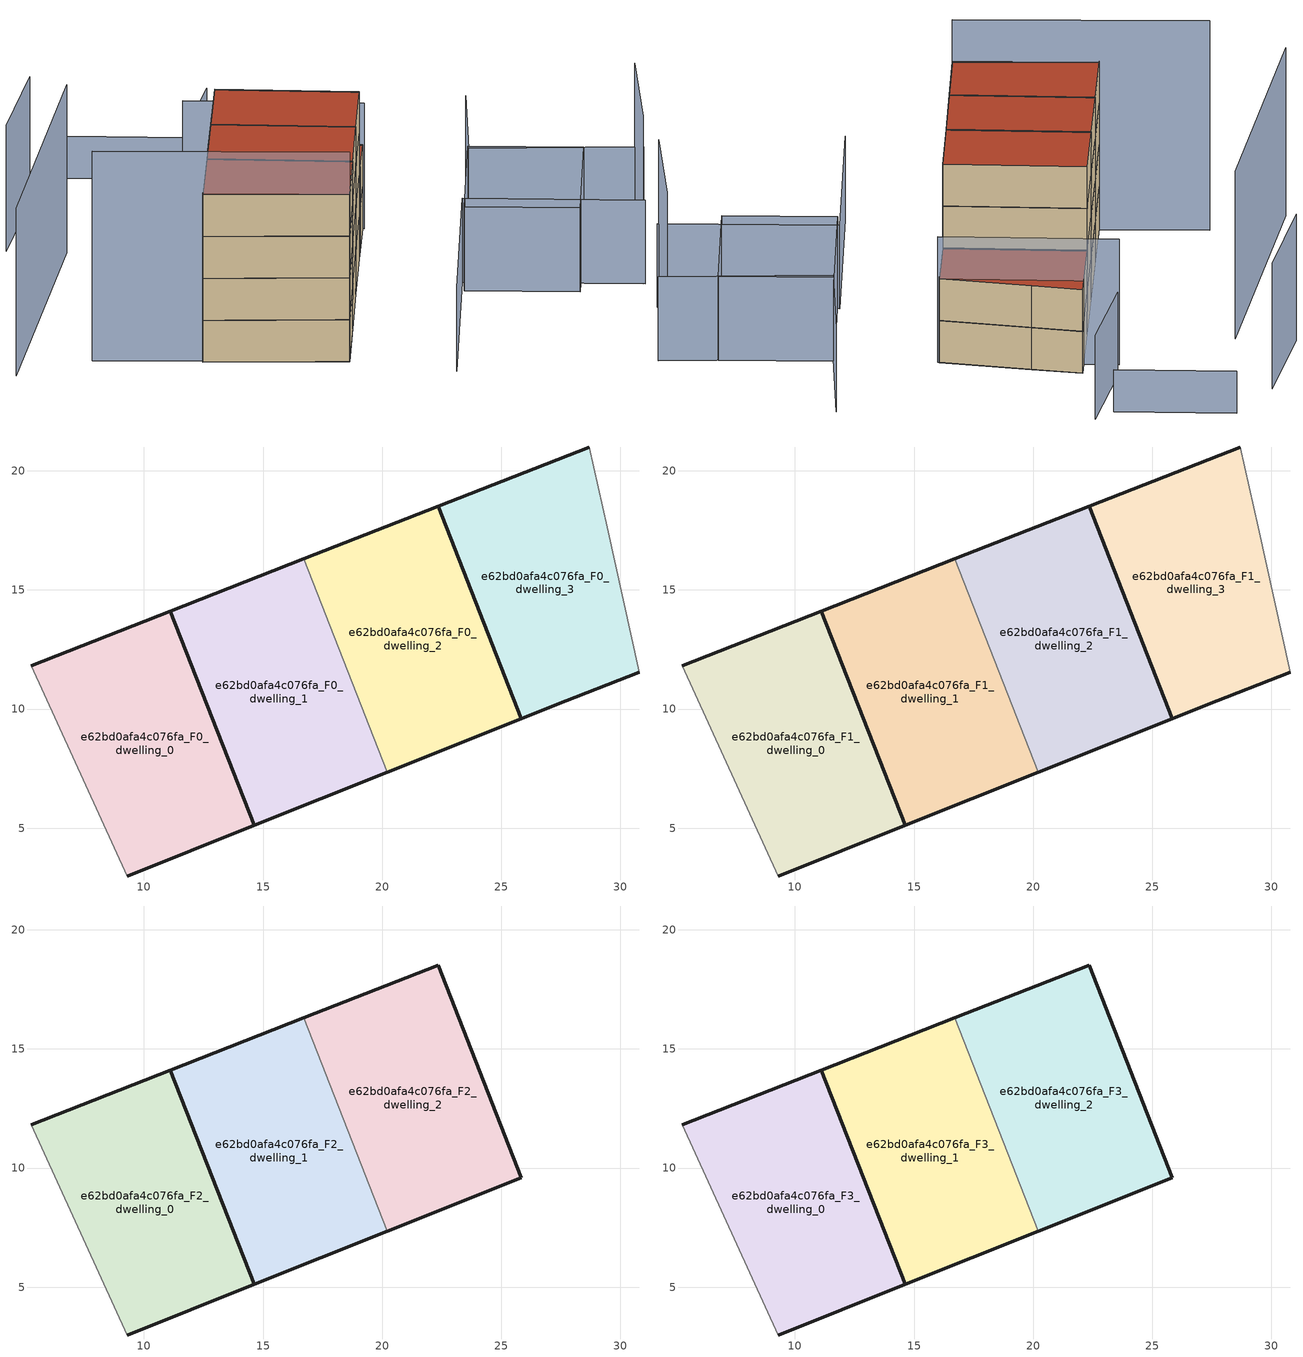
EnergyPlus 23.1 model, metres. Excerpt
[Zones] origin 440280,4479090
e62bd0afa4c076fa_F0_dwelling_0
 floor ground (EU_floor_Construction): 14.62,5.12 11.1,14.11 5.27,11.83 9.3,2.99 z0
 wall outside (EU_wall_Construction): 5.27,11.83 11.1,14.11 14.63,5.12 / 14.62,5.12 9.3,2.99 z0:3
 wall adiabatic (EU_wall_Construction): 9.3,2.99 5.27,11.83 z0:3
e62bd0afa4c076fa_F0_dwelling_1
 floor ground (EU_floor_Construction): 20.22,7.35 16.71,16.31 11.1,14.11 14.62,5.12 z0
 wall outside (EU_wall_Construction): 20.22,7.35 14.62,5.12 11.1,14.11 16.71,16.31 z0:3
 wall to e62bd0afa4c076fa_F0_dwelling_2 (EU_wall_Construction): 16.71,16.31 20.22,7.35 z0:3
e62bd0afa4c076fa_F0_dwelling_2
 floor ground (EU_floor_Construction): 25.84,9.6 22.35,18.52 16.71,16.31 20.22,7.35 z0
 wall outside (EU_wall_Construction): 16.71,16.31 22.35,18.52 25.84,9.6 20.22,7.35 z0:3
e62bd0afa4c076fa_F0_dwelling_3
 floor ground (EU_floor_Construction): 30.79,11.53 29.44,17.64 28.68,21 22.35,18.52 25.84,9.6 27.24,10.15 z0
 wall outside (EU_wall_Construction): 30.79,11.53 27.24,10.15 25.84,9.6 22.35,18.52 28.68,21 z0:3
 wall adiabatic (EU_wall_Construction): 28.68,21 29.44,17.64 30.79,11.53 z0:3
e62bd0afa4c076fa_F1_dwelling_0
 floor to e62bd0afa4c076fa_F0_dwelling_0 (EU_floor_Construction): 14.62,5.12 11.1,14.11 5.26,11.83 9.3,2.99 z3
 wall outside (EU_wall_Construction): 5.27,11.83 11.1,14.11 14.63,5.12 / 14.62,5.12 9.3,2.99 z3:6
 wall adiabatic (EU_wall_Construction): 9.3,2.99 5.27,11.83 z3:6
e62bd0afa4c076fa_F1_dwelling_1
 floor to e62bd0afa4c076fa_F0_dwelling_1 (EU_floor_Construction): 20.22,7.35 16.71,16.31 11.1,14.11 14.62,5.12 z3
 wall outside (EU_wall_Construction): 20.22,7.35 14.62,5.12 11.1,14.11 16.71,16.31 z3:6
 wall to e62bd0afa4c076fa_F1_dwelling_2 (EU_wall_Construction): 16.71,16.31 20.22,7.35 z3:6
e62bd0afa4c076fa_F1_dwelling_2
 floor to e62bd0afa4c076fa_F0_dwelling_2 (EU_floor_Construction): 25.84,9.6 22.35,18.52 16.71,16.31 20.22,7.35 z3
 wall outside (EU_wall_Construction): 16.71,16.31 22.35,18.52 25.84,9.6 20.22,7.35 z3:6
e62bd0afa4c076fa_F1_dwelling_3
 floor to e62bd0afa4c076fa_F0_dwelling_3 (EU_floor_Construction): 30.79,11.53 29.44,17.64 28.68,21 22.35,18.52 25.84,9.6 27.24,10.15 z3
 wall outside (EU_wall_Construction): 30.79,11.53 27.24,10.15 25.84,9.6 22.35,18.52 28.68,21 z3:6
 wall adiabatic (EU_wall_Construction): 28.68,21 29.44,17.64 30.79,11.53 z3:6
 roof outside (EU_roof_Construction): 28.68,21 29.44,17.64 30.79,11.53 27.24,10.15 25.84,9.6 22.35,18.52 z6
e62bd0afa4c076fa_F2_dwelling_0
 floor to e62bd0afa4c076fa_F1_dwelling_0 (EU_floor_Construction): 14.62,5.12 11.1,14.11 5.26,11.83 9.3,2.99 z6
 wall outside (EU_wall_Construction): 5.27,11.83 11.1,14.11 14.63,5.12 / 14.62,5.12 9.3,2.99 z6:9
 wall adiabatic (EU_wall_Construction): 9.3,2.99 5.27,11.83 z6:9
e62bd0afa4c076fa_F2_dwelling_1
 floor to e62bd0afa4c076fa_F1_dwelling_1 (EU_floor_Construction): 20.22,7.35 16.71,16.31 11.1,14.11 14.62,5.12 z6
 wall outside (EU_wall_Construction): 20.22,7.35 14.62,5.12 11.1,14.11 16.71,16.31 z6:9
 wall to e62bd0afa4c076fa_F2_dwelling_2 (EU_wall_Construction): 16.71,16.31 20.22,7.35 z6:9
e62bd0afa4c076fa_F2_dwelling_2
 floor to e62bd0afa4c076fa_F1_dwelling_2 (EU_floor_Construction): 25.84,9.6 22.35,18.52 16.71,16.31 20.22,7.35 z6
 wall outside (EU_wall_Construction): 16.71,16.31 22.35,18.52 25.84,9.6 20.22,7.35 z6:9
e62bd0afa4c076fa_F3_dwelling_0
 floor to e62bd0afa4c076fa_F2_dwelling_0 (EU_floor_Construction): 14.62,5.12 11.1,14.11 5.26,11.83 9.3,2.99 z9
 wall outside (EU_wall_Construction): 5.27,11.83 11.1,14.11 14.63,5.12 / 14.62,5.12 9.3,2.99 z9:12
 wall adiabatic (EU_wall_Construction): 9.3,2.99 5.27,11.83 z9:12
 roof outside (EU_roof_Construction): 11.1,14.11 14.62,5.12 9.3,2.99 5.27,11.83 z12
e62bd0afa4c076fa_F3_dwelling_1
 floor to e62bd0afa4c076fa_F2_dwelling_1 (EU_floor_Construction): 20.22,7.35 16.71,16.31 11.1,14.11 14.62,5.12 z9
 wall outside (EU_wall_Construction): 20.22,7.35 14.62,5.12 11.1,14.11 16.71,16.31 z9:12
 wall to e62bd0afa4c076fa_F3_dwelling_2 (EU_wall_Construction): 16.71,16.31 20.22,7.35 z9:12
 roof outside (EU_roof_Construction): 16.71,16.31 20.22,7.35 14.62,5.12 11.1,14.11 z12
e62bd0afa4c076fa_F3_dwelling_2
 floor to e62bd0afa4c076fa_F2_dwelling_2 (EU_floor_Construction): 25.84,9.6 22.35,18.52 16.71,16.31 20.22,7.35 z9
 wall outside (EU_wall_Construction): 16.71,16.31 22.35,18.52 25.84,9.6 20.22,7.35 z9:12
 roof outside (EU_roof_Construction): 22.35,18.52 25.84,9.6 20.22,7.35 16.71,16.31 z12
shading: 29.54,-9.33 37.74,-5.09 / 19.08,27.79 -1.84,22.2 z0:12; 10.65,-4.18 24.95,1.75 / 24.95,1.75 29.58,-9.42 / 38.02,-5.61 33.09,4.88 / 33.09,4.88 41.39,8.78 / 35.61,24.94 28.14,23.29 / 36.33,-2.02 26.64,-6.05 / 26.64,-6.05 23.69,1.06 / 23.69,1.06 33.38,5.08 / 33.38,5.08 36.33,-2.02 z0:6; 30.83,11.45 26.36,22.6 / 26.05,33.53 17.7,31.56 z0:9; 2.54,18.62 9.3,2.99 z0:15; 33.96,25.55 30.86,33.1 z0:3
[Building]
EU S2 Campaign: North Axis=0; Terrain=City; Solar Distribution=FullExterior
[Site:Location]
Madrid: Latitude=40.5; Longitude=-3.5; Time Zone=1; Elevation=609
[SizingPeriod:WeatherFileDays]
AnnualSizingPeriod: Begin Month=1; Begin Day of Month=1; End Month=12; End Day of Month=31; Day of Week for Start Day=Monday; Use Weather File Daylight Saving Period=No; Use Weather File Rain and Snow Indicators=No
[MATERIAL]
EU_InternalMass_Material: Roughness=MediumRough; Thickness=0.1; Conductivity=1; Density=1800; Specific Heat=900; Thermal Absorptance=0.9; Solar Absorptance=0.7; Visible Absorptance=0.7
[MATERIAL:NOMASS] Roughness=MediumRough; Thermal Absorptance=0.9; Solar Absorptance=0.7; Visible Absorptance=0.7
Name | Thermal Resistance
EU_wall_NoMass | 0.609216
EU_roof_NoMass | 0.513268
EU_floor_NoMass | 0.568163
[CONSTRUCTION]
EU_wall_Construction: EU_wall_NoMass
EU_roof_Construction: EU_roof_NoMass
EU_floor_Construction: EU_floor_NoMass
EU_InternalMass_Construction: EU_InternalMass_Material
[ZONE] Type=1; Multiplier=1; Ceiling Height=autocalculate; Floor Area=autocalculate; Part of Total Floor Area=Yes
Name | Volume
e62bd0afa4c076fa_F0_dwelling_0; e62bd0afa4c076fa_F1_dwelling_0; e62bd0afa4c076fa_F2_dwelling_0; e62bd0afa4c076fa_F3_dwelling_0 | 174.293
e62bd0afa4c076fa_F0_dwelling_1; e62bd0afa4c076fa_F1_dwelling_1; e62bd0afa4c076fa_F2_dwelling_1; e62bd0afa4c076fa_F3_dwelling_1 | 174.279
e62bd0afa4c076fa_F0_dwelling_2; e62bd0afa4c076fa_F1_dwelling_2; e62bd0afa4c076fa_F2_dwelling_2; e62bd0afa4c076fa_F3_dwelling_2 | 174.299
e62bd0afa4c076fa_F0_dwelling_3; e62bd0afa4c076fa_F1_dwelling_3 | 174.285
[INTERNALMASS] Construction=EU_InternalMass_Construction
Name | Zone or ZoneList | Surface Area
e62bd0afa4c076fa_F0_dwelling_0_EU_InternalMass | e62bd0afa4c076fa_F0_dwelling_0 | 58.0978
e62bd0afa4c076fa_F0_dwelling_1_EU_InternalMass | e62bd0afa4c076fa_F0_dwelling_1 | 58.093
e62bd0afa4c076fa_F0_dwelling_2_EU_InternalMass | e62bd0afa4c076fa_F0_dwelling_2 | 58.0997
e62bd0afa4c076fa_F0_dwelling_3_EU_InternalMass | e62bd0afa4c076fa_F0_dwelling_3 | 58.095
e62bd0afa4c076fa_F1_dwelling_0_EU_InternalMass | e62bd0afa4c076fa_F1_dwelling_0 | 58.0978
e62bd0afa4c076fa_F1_dwelling_1_EU_InternalMass | e62bd0afa4c076fa_F1_dwelling_1 | 58.093
e62bd0afa4c076fa_F1_dwelling_2_EU_InternalMass | e62bd0afa4c076fa_F1_dwelling_2 | 58.0997
e62bd0afa4c076fa_F1_dwelling_3_EU_InternalMass | e62bd0afa4c076fa_F1_dwelling_3 | 58.095
e62bd0afa4c076fa_F2_dwelling_0_EU_InternalMass | e62bd0afa4c076fa_F2_dwelling_0 | 77.4611
e62bd0afa4c076fa_F2_dwelling_1_EU_InternalMass | e62bd0afa4c076fa_F2_dwelling_1 | 77.4636
e62bd0afa4c076fa_F2_dwelling_2_EU_InternalMass | e62bd0afa4c076fa_F2_dwelling_2 | 77.4604
e62bd0afa4c076fa_F3_dwelling_0_EU_InternalMass | e62bd0afa4c076fa_F3_dwelling_0 | 77.4611
e62bd0afa4c076fa_F3_dwelling_1_EU_InternalMass | e62bd0afa4c076fa_F3_dwelling_1 | 77.4636
e62bd0afa4c076fa_F3_dwelling_2_EU_InternalMass | e62bd0afa4c076fa_F3_dwelling_2 | 77.4604
[OTHEREQUIPMENT] Fuel Type=Electricity; Design Level Calculation Method=Watts/Area; Power per Zone Floor Area=1; Fraction Latent=0; Fraction Radiant=0; Fraction Lost=0; Carbon Dioxide Generation Rate=0; EndUse Subcategory=EU_Step8_InternalGains
Name | Zone or ZoneList or Space or SpaceList | Schedule
EU_Step8_InternalGain_e62bd0afa4c076fa_F0_dwelling_0_f000 | e62bd0afa4c076fa_F0_dwelling_0 | EU_Step8_GainSchedule_e62bd0afa4c076fa_F0_dwelling_0_f000
EU_Step8_InternalGain_e62bd0afa4c076fa_F0_dwelling_1_f000 | e62bd0afa4c076fa_F0_dwelling_1 | EU_Step8_GainSchedule_e62bd0afa4c076fa_F0_dwelling_1_f000
EU_Step8_InternalGain_e62bd0afa4c076fa_F0_dwelling_2_f000 | e62bd0afa4c076fa_F0_dwelling_2 | EU_Step8_GainSchedule_e62bd0afa4c076fa_F0_dwelling_2_f000
EU_Step8_InternalGain_e62bd0afa4c076fa_F0_dwelling_3_f000 | e62bd0afa4c076fa_F0_dwelling_3 | EU_Step8_GainSchedule_e62bd0afa4c076fa_F0_dwelling_3_f000
EU_Step8_InternalGain_e62bd0afa4c076fa_F1_dwelling_0_f000 | e62bd0afa4c076fa_F1_dwelling_0 | EU_Step8_GainSchedule_e62bd0afa4c076fa_F1_dwelling_0_f000
EU_Step8_InternalGain_e62bd0afa4c076fa_F1_dwelling_1_f000 | e62bd0afa4c076fa_F1_dwelling_1 | EU_Step8_GainSchedule_e62bd0afa4c076fa_F1_dwelling_1_f000
EU_Step8_InternalGain_e62bd0afa4c076fa_F1_dwelling_2_f000 | e62bd0afa4c076fa_F1_dwelling_2 | EU_Step8_GainSchedule_e62bd0afa4c076fa_F1_dwelling_2_f000
EU_Step8_InternalGain_e62bd0afa4c076fa_F1_dwelling_3_f000 | e62bd0afa4c076fa_F1_dwelling_3 | EU_Step8_GainSchedule_e62bd0afa4c076fa_F1_dwelling_3_f000
EU_Step8_InternalGain_e62bd0afa4c076fa_F2_dwelling_0_f000 | e62bd0afa4c076fa_F2_dwelling_0 | EU_Step8_GainSchedule_e62bd0afa4c076fa_F2_dwelling_0_f000
EU_Step8_InternalGain_e62bd0afa4c076fa_F2_dwelling_1_f000 | e62bd0afa4c076fa_F2_dwelling_1 | EU_Step8_GainSchedule_e62bd0afa4c076fa_F2_dwelling_1_f000
EU_Step8_InternalGain_e62bd0afa4c076fa_F2_dwelling_2_f000 | e62bd0afa4c076fa_F2_dwelling_2 | EU_Step8_GainSchedule_e62bd0afa4c076fa_F2_dwelling_2_f000
EU_Step8_InternalGain_e62bd0afa4c076fa_F3_dwelling_0_f000 | e62bd0afa4c076fa_F3_dwelling_0 | EU_Step8_GainSchedule_e62bd0afa4c076fa_F3_dwelling_0_f000
EU_Step8_InternalGain_e62bd0afa4c076fa_F3_dwelling_1_f000 | e62bd0afa4c076fa_F3_dwelling_1 | EU_Step8_GainSchedule_e62bd0afa4c076fa_F3_dwelling_1_f000
EU_Step8_InternalGain_e62bd0afa4c076fa_F3_dwelling_2_f000 | e62bd0afa4c076fa_F3_dwelling_2 | EU_Step8_GainSchedule_e62bd0afa4c076fa_F3_dwelling_2_f000
[ZONEVENTILATION:DESIGNFLOWRATE] Schedule=EU_AlwaysOn; Design Flow Rate Calculation Method=AirChanges/Hour; Air Changes per Hour=0.752966; Ventilation Type=Natural; Fan Pressure Rise=0; Fan Total Efficiency=1; Constant Term Coefficient=1; Temperature Term Coefficient=0; Velocity Term Coefficient=0; Velocity Squared Term Coefficient=0; Minimum Indoor Temperature=-100; Maximum Indoor Temperature=100; Delta Temperature=-100; Minimum Outdoor Temperature=-100; Maximum Outdoor Temperature=100; Maximum Wind Speed=40
Name | Zone or ZoneList or Space or SpaceList
EU_ConstantAir_e62bd0afa4c076fa_F0_dwelling_0 | e62bd0afa4c076fa_F0_dwelling_0
EU_ConstantAir_e62bd0afa4c076fa_F0_dwelling_1 | e62bd0afa4c076fa_F0_dwelling_1
EU_ConstantAir_e62bd0afa4c076fa_F0_dwelling_2 | e62bd0afa4c076fa_F0_dwelling_2
EU_ConstantAir_e62bd0afa4c076fa_F0_dwelling_3 | e62bd0afa4c076fa_F0_dwelling_3
EU_ConstantAir_e62bd0afa4c076fa_F1_dwelling_0 | e62bd0afa4c076fa_F1_dwelling_0
EU_ConstantAir_e62bd0afa4c076fa_F1_dwelling_1 | e62bd0afa4c076fa_F1_dwelling_1
EU_ConstantAir_e62bd0afa4c076fa_F1_dwelling_2 | e62bd0afa4c076fa_F1_dwelling_2
EU_ConstantAir_e62bd0afa4c076fa_F1_dwelling_3 | e62bd0afa4c076fa_F1_dwelling_3
EU_ConstantAir_e62bd0afa4c076fa_F2_dwelling_0 | e62bd0afa4c076fa_F2_dwelling_0
EU_ConstantAir_e62bd0afa4c076fa_F2_dwelling_1 | e62bd0afa4c076fa_F2_dwelling_1
EU_ConstantAir_e62bd0afa4c076fa_F2_dwelling_2 | e62bd0afa4c076fa_F2_dwelling_2
EU_ConstantAir_e62bd0afa4c076fa_F3_dwelling_0 | e62bd0afa4c076fa_F3_dwelling_0
EU_ConstantAir_e62bd0afa4c076fa_F3_dwelling_1 | e62bd0afa4c076fa_F3_dwelling_1
EU_ConstantAir_e62bd0afa4c076fa_F3_dwelling_2 | e62bd0afa4c076fa_F3_dwelling_2
[HVACTEMPLATE:THERMOSTAT] Constant Heating Setpoint=20; Constant Cooling Setpoint=50
EU_HeatOnly_e62bd0afa4c076fa_F0_dwelling_0; EU_HeatOnly_e62bd0afa4c076fa_F0_dwelling_1; EU_HeatOnly_e62bd0afa4c076fa_F0_dwelling_2; EU_HeatOnly_e62bd0afa4c076fa_F0_dwelling_3; EU_HeatOnly_e62bd0afa4c076fa_F1_dwelling_0; EU_HeatOnly_e62bd0afa4c076fa_F1_dwelling_1; EU_HeatOnly_e62bd0afa4c076fa_F1_dwelling_2; EU_HeatOnly_e62bd0afa4c076fa_F1_dwelling_3; EU_HeatOnly_e62bd0afa4c076fa_F2_dwelling_0; EU_HeatOnly_e62bd0afa4c076fa_F2_dwelling_1; EU_HeatOnly_e62bd0afa4c076fa_F2_dwelling_2; EU_HeatOnly_e62bd0afa4c076fa_F3_dwelling_0; EU_HeatOnly_e62bd0afa4c076fa_F3_dwelling_1; EU_HeatOnly_e62bd0afa4c076fa_F3_dwelling_2
[HVACTEMPLATE:ZONE:IDEALLOADSAIRSYSTEM] System Availability Schedule=EU_AlwaysOn; Maximum Heating Supply Air Temperature=50; Minimum Cooling Supply Air Temperature=13; Maximum Heating Supply Air Humidity Ratio=0.0156; Minimum Cooling Supply Air Humidity Ratio=0.0077; Heating Limit=NoLimit; Cooling Limit=NoLimit; Heating Availability Schedule=EU_AlwaysOn; Cooling Availability Schedule=EU_CoolingOff; Dehumidification Control Type=ConstantSensibleHeatRatio; Cooling Sensible Heat Ratio=0.7; Dehumidification Setpoint=60; Humidification Control Type=None; Humidification Setpoint=30; Outdoor Air Method=None; Outdoor Air Flow Rate per Person=0.00944; Outdoor Air Flow Rate per Zone Floor Area=0; Outdoor Air Flow Rate per Zone=0; Demand Controlled Ventilation Type=None; Outdoor Air Economizer Type=NoEconomizer; Heat Recovery Type=None; Sensible Heat Recovery Effectiveness=0.7; Latent Heat Recovery Effectiveness=0.65
Name | Template Thermostat
e62bd0afa4c076fa_F0_dwelling_0 | EU_HeatOnly_e62bd0afa4c076fa_F0_dwelling_0
e62bd0afa4c076fa_F0_dwelling_1 | EU_HeatOnly_e62bd0afa4c076fa_F0_dwelling_1
e62bd0afa4c076fa_F0_dwelling_2 | EU_HeatOnly_e62bd0afa4c076fa_F0_dwelling_2
e62bd0afa4c076fa_F0_dwelling_3 | EU_HeatOnly_e62bd0afa4c076fa_F0_dwelling_3
e62bd0afa4c076fa_F1_dwelling_0 | EU_HeatOnly_e62bd0afa4c076fa_F1_dwelling_0
e62bd0afa4c076fa_F1_dwelling_1 | EU_HeatOnly_e62bd0afa4c076fa_F1_dwelling_1
e62bd0afa4c076fa_F1_dwelling_2 | EU_HeatOnly_e62bd0afa4c076fa_F1_dwelling_2
e62bd0afa4c076fa_F1_dwelling_3 | EU_HeatOnly_e62bd0afa4c076fa_F1_dwelling_3
e62bd0afa4c076fa_F2_dwelling_0 | EU_HeatOnly_e62bd0afa4c076fa_F2_dwelling_0
e62bd0afa4c076fa_F2_dwelling_1 | EU_HeatOnly_e62bd0afa4c076fa_F2_dwelling_1
e62bd0afa4c076fa_F2_dwelling_2 | EU_HeatOnly_e62bd0afa4c076fa_F2_dwelling_2
e62bd0afa4c076fa_F3_dwelling_0 | EU_HeatOnly_e62bd0afa4c076fa_F3_dwelling_0
e62bd0afa4c076fa_F3_dwelling_1 | EU_HeatOnly_e62bd0afa4c076fa_F3_dwelling_1
e62bd0afa4c076fa_F3_dwelling_2 | EU_HeatOnly_e62bd0afa4c076fa_F3_dwelling_2
[SIZING:ZONE] Zone Cooling Design Supply Air Temperature Input Method=SupplyAirTemperature; Zone Cooling Design Supply Air Temperature=13; Zone Heating Design Supply Air Temperature Input Method=SupplyAirTemperature; Zone Heating Design Supply Air Temperature=50; Zone Cooling Design Supply Air Humidity Ratio=0.008; Zone Heating Design Supply Air Humidity Ratio=0.008; Cooling Design Air Flow Method=DesignDay; Cooling Design Air Flow Rate=0; Cooling Minimum Air Flow per Zone Floor Area=0.000762; Cooling Minimum Air Flow=0; Cooling Minimum Air Flow Fraction=0.2; Heating Design Air Flow Method=DesignDay; Heating Design Air Flow Rate=0; Heating Maximum Air Flow per Zone Floor Area=0.002032; Heating Maximum Air Flow=0.141576; Heating Maximum Air Flow Fraction=0.3; Account for Dedicated Outdoor Air System=No; Dedicated Outdoor Air System Control Strategy=NeutralSupplyAir; Dedicated Outdoor Air Low Setpoint Temperature for Design=autosize; Dedicated Outdoor Air High Setpoint Temperature for Design=autosize; Zone Load Sizing Method=Sensible Load Only No Latent Load; Zone Latent Cooling Design Supply Air Humidity Ratio Input Method=HumidityRatioDifference; Zone Cooling Design Supply Air Humidity Ratio Difference=0.005; Zone Latent Heating Design Supply Air Humidity Ratio Input Method=HumidityRatioDifference; Zone Humidification Design Supply Air Humidity Ratio Difference=0.005
e62bd0afa4c076fa_F0_dwelling_0; e62bd0afa4c076fa_F0_dwelling_1; e62bd0afa4c076fa_F0_dwelling_2; e62bd0afa4c076fa_F0_dwelling_3; e62bd0afa4c076fa_F1_dwelling_0; e62bd0afa4c076fa_F1_dwelling_1; e62bd0afa4c076fa_F1_dwelling_2; e62bd0afa4c076fa_F1_dwelling_3; e62bd0afa4c076fa_F2_dwelling_0; e62bd0afa4c076fa_F2_dwelling_1; e62bd0afa4c076fa_F2_dwelling_2; e62bd0afa4c076fa_F3_dwelling_0; e62bd0afa4c076fa_F3_dwelling_1; e62bd0afa4c076fa_F3_dwelling_2
[SCHEDULE:CONSTANT]
Name | Hourly Value
EU_AlwaysOn | 1
EU_CoolingOff | 0
[SCHEDULE:FILE] Column Number=1; Rows to Skip at Top=0; Number of Hours of Data=8760; Column Separator=Comma; Interpolate to Timestep=No; Minutes per Item=60; Adjust Schedule for Daylight Savings=Yes
Name | File
EU_Step8_GainSchedule_e62bd0afa4c076fa_F0_dwelling_0_f000 | ../../schedules/e62bd0afa4c076fa/e62bd0afa4c076fa_F0_dwelling_0_f000_gain.csv
EU_Step8_GainSchedule_e62bd0afa4c076fa_F0_dwelling_1_f000 | ../../schedules/e62bd0afa4c076fa/e62bd0afa4c076fa_F0_dwelling_1_f000_gain.csv
EU_Step8_GainSchedule_e62bd0afa4c076fa_F0_dwelling_2_f000 | ../../schedules/e62bd0afa4c076fa/e62bd0afa4c076fa_F0_dwelling_2_f000_gain.csv
EU_Step8_GainSchedule_e62bd0afa4c076fa_F0_dwelling_3_f000 | ../../schedules/e62bd0afa4c076fa/e62bd0afa4c076fa_F0_dwelling_3_f000_gain.csv
EU_Step8_GainSchedule_e62bd0afa4c076fa_F1_dwelling_0_f000 | ../../schedules/e62bd0afa4c076fa/e62bd0afa4c076fa_F1_dwelling_0_f000_gain.csv
EU_Step8_GainSchedule_e62bd0afa4c076fa_F1_dwelling_1_f000 | ../../schedules/e62bd0afa4c076fa/e62bd0afa4c076fa_F1_dwelling_1_f000_gain.csv
EU_Step8_GainSchedule_e62bd0afa4c076fa_F1_dwelling_2_f000 | ../../schedules/e62bd0afa4c076fa/e62bd0afa4c076fa_F1_dwelling_2_f000_gain.csv
EU_Step8_GainSchedule_e62bd0afa4c076fa_F1_dwelling_3_f000 | ../../schedules/e62bd0afa4c076fa/e62bd0afa4c076fa_F1_dwelling_3_f000_gain.csv
EU_Step8_GainSchedule_e62bd0afa4c076fa_F2_dwelling_0_f000 | ../../schedules/e62bd0afa4c076fa/e62bd0afa4c076fa_F2_dwelling_0_f000_gain.csv
EU_Step8_GainSchedule_e62bd0afa4c076fa_F2_dwelling_1_f000 | ../../schedules/e62bd0afa4c076fa/e62bd0afa4c076fa_F2_dwelling_1_f000_gain.csv
EU_Step8_GainSchedule_e62bd0afa4c076fa_F2_dwelling_2_f000 | ../../schedules/e62bd0afa4c076fa/e62bd0afa4c076fa_F2_dwelling_2_f000_gain.csv
EU_Step8_GainSchedule_e62bd0afa4c076fa_F3_dwelling_0_f000 | ../../schedules/e62bd0afa4c076fa/e62bd0afa4c076fa_F3_dwelling_0_f000_gain.csv
EU_Step8_GainSchedule_e62bd0afa4c076fa_F3_dwelling_1_f000 | ../../schedules/e62bd0afa4c076fa/e62bd0afa4c076fa_F3_dwelling_1_f000_gain.csv
EU_Step8_GainSchedule_e62bd0afa4c076fa_F3_dwelling_2_f000 | ../../schedules/e62bd0afa4c076fa/e62bd0afa4c076fa_F3_dwelling_2_f000_gain.csv
